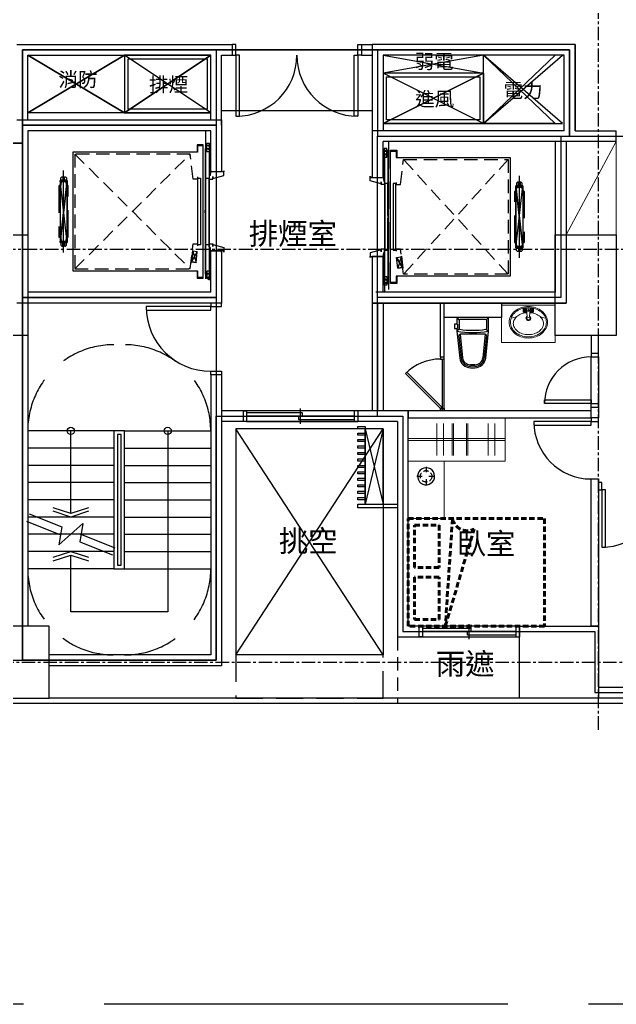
# Model space of a CAD drawing. Header units: millimetres. Extents: x -3377 to 119122, y -22007 to 15479.
# Drawn here: x 41049 to 41881, y 8278 to 9649 of the extents above; entities that cross this region are included whole.
import ezdxf
from ezdxf.enums import TextEntityAlignment as Align

# ---------------------------------------------------------------- set-up
doc = ezdxf.new("R2010")
doc.units = ezdxf.units.MM
doc.header["$LTSCALE"] = 150
doc.header["$MEASUREMENT"] = 0
for name, pattern in [('11', [0.15, 0.1, -0.05]), ('CENTER', [2, 1.25, -0.25, 0.25, -0.25]), ('CONTINOUS', [0]), ('DIVIDE2', [15.875, 6.35, -3.175, 0, -3.175, 0, -3.175]), ('DOT', [0.25, 0, -0.25]), ('HIDDEN', [0.375, 0.25, -0.125]), ('HIDDEN2', [0.1875, 0.125, -0.0625]), ('HIDDENX2', [0.75, 0.5, -0.25]), ('PHANTOM2', [31.75, 15.875, -3.175, 3.175, -3.175, 3.175, -3.175])]:
    doc.linetypes.add(name, pattern=pattern)
doc.layers.get('0').update_dxf_attribs({"plot": 0})
for name, color, linetype, plot in [('AREA', 3, 'Continuous', False), ('FUNITURE', 9, 'Continuous', False), ('S-ARCH', 252, 'Continuous', False), ('法規檢討', 3, 'Continuous', False)]:
    doc.layers.add(name, color=color, linetype=linetype, plot=plot)
for name, color, linetype in [('area3', 7, 'HIDDEN'), ('ASSLN', 8, 'Continuous'), ('BEAM', 251, 'DOT'), ('CENTER', 1, 'CENTER'), ('COL', 1, 'Continuous'), ('Duct', 1, 'Continuous'), ('FC-風管', 72, 'Continuous'), ('GRID', 5, 'CENTER'), ('HIDDEN', 2, 'HIDDEN'), ('OPEN', 4, 'Continuous'), ('OTHER', 4, 'Continuous'), ('STAIR', 4, 'Continuous'), ('STAIR3', 7, 'Continuous'), ('TEXT', 2, 'Continuous'), ('TOIL', 6, 'Continuous'), ('TOILET', 141, 'Continuous'), ('WALL', 2, 'Continuous'), ('WALL2', 3, 'Continuous'), ('機電修改', 1, 'Continuous')]:
    doc.layers.add(name, color=color, linetype=linetype)
doc.styles.add('HH', font='')
doc.styles.get('HH').set_extended_font_data('Microsoft JhengHei')

# ---------------------------------------------------------------- blocks, each defined once
blk = doc.blocks.new('A$C69764756')
at = {"color": 252}
for p, q in [((225, -325), (90, -405)), ((90, -325), (225, -405)), ((225, -325), (90, -405)), ((90, -325), (225, -405)), ((345, -325), (225, -405)), ((345, -405), (225, -325)), ((345, -325), (225, -405)), ((345, -405), (225, -325)), ((225, -325), (225, -405)), ((725, -350), (725, -325)), ((725, -350), (585, -420)), ((725, -420), (585, -350)), ((345, -405), (90, -405)), ((345, -405), (90, -405)), ((825, -420), (585, -420)), ((825, -420), (585, -420)), ((667.5, -748), (667.5, -820)), ((670, -820), (670, -748)), ((150.00051, -963.00175), (150.0005, -848.00175)), ((585, -845), (380, -845)), ((380, -1160), (585, -845)), ((585, -1160), (380, -845)), ((380, -845), (380, -1160)), ((585, -845), (585, -1160)), ((585, -1160), (380, -1160)), ((800, -1220), (120, -1220)), ((1129.99999, -1227.5), (25, -1227.5))]:
    blk.add_line(p, q, dxfattribs=at)
at = {"color": 252, "ltscale": 10}
for p, q in [((343.15, -459.5), (343.15, -447.5)), ((586.85, -467), (586.85, -455)), ((343.15, -625.5), (343.15, -637.5)), ((586.85, -633), (586.85, -655))]:
    blk.add_line(p, q, dxfattribs=at)
at = {"color": 252, "linetype": 'HIDDEN2'}
for p, q in [((155.5, -462.5), (316.5, -622.5)), ((155.5, -622.5), (316.5, -462.5)), ((759.5, -470), (613.5, -630)), ((759.5, -630), (613.5, -470))]:
    blk.add_line(p, q, dxfattribs=at)
at = {"color": 252}
for points in [[(725, -325), (585, -350)], [(585, -325), (725, -350), (585, -350)], [(825, -325), (725, -420)], [(825, -420), (725, -325)], [(725, -350), (725, -420)], [(585, -420), (825, -420)], [(585, -845), (560, -845), (560, -950), (585, -950), (585, -845), (560, -950), (560, -845), (585, -950)], [(174.79378, -954.94593), (150.00051, -963.00175), (125.20724, -954.94593)], [(174.79378, -959.94593), (150.00051, -968.00175), (125.20724, -959.94593)], [(125.20724, -1024.05757), (150.00051, -1016.00175), (174.79378, -1024.05757)], [(125.20724, -1029.05757), (150.00051, -1021.00175), (174.79378, -1029.05757)]]:
    blk.add_lwpolyline(points, dxfattribs=at)
at = {"color": 252, "linetype": 'PHANTOM2'}
for points in [[(334.5, -542.5), (334.5, -451), (326.5, -451), (326.5, -460), (153, -460), (153, -625), (326.5, -625), (326.5, -634), (334.5, -634), (334.5, -542.5)], [(595.5, -550), (595.5, -458.5), (603.5, -458.5), (603.5, -467.5), (762, -467.5), (762, -632.5), (603.5, -632.5), (603.5, -641.5), (595.5, -641.5), (595.5, -550)]]:
    blk.add_lwpolyline(points, dxfattribs=at)
at = {"color": 252, "linetype": 'DIVIDE2'}
for points in [[(325.9, -625), (325.9, -635.4), (334.5, -635.4), (334.5, -449.6), (325.9, -449.6), (325.9, -460)], [(343.97, -592.69333), (343.97, -635), (337.97, -635), (337.97, -450), (343.97, -450), (343.97, -492.30667)], [(586.03, -600.19333), (586.03, -642.5), (592.03, -642.5), (592.03, -457.5), (586.03, -457.5), (586.03, -499.80667)], [(604.1, -632.5), (604.1, -642.9), (595.5, -642.9), (595.5, -457.1), (604.1, -457.1), (604.1, -467.5)]]:
    blk.add_lwpolyline(points, dxfattribs=at)
at = {"color": 252, "ltscale": 10}
for points in [[(339.47, -459.5), (339.47, -447.5), (343.47, -447.5), (343.47, -459.5)], [(590.53, -467), (590.53, -455), (586.53, -455), (586.53, -467)], [(327, -589), (327, -496), (330.8, -496), (330.8, -589)], [(603, -596.5), (603, -503.5), (599.2, -503.5), (599.2, -596.5)], [(339.47, -625.5), (339.47, -635), (343.47, -637.5), (343.47, -625.5)], [(590.53, -633), (590.53, -645), (586.53, -645), (586.53, -633)]]:
    blk.add_lwpolyline(points, close=True, dxfattribs=at)
at = {"color": 252, "linetype": 'HIDDEN2'}
for points in [[(326.5, -494.5), (326.5, -497.5), (320.5, -497.5), (316.5, -462.5), (155.5, -462.5), (155.5, -622.5), (316.5, -622.5), (320.5, -587.5), (326.5, -587.5), (326.5, -590.5)], [(603.5, -502), (603.5, -505), (609.5, -505), (613.5, -470), (759.5, -470), (759.5, -630), (613.5, -630), (609.5, -595), (603.5, -595), (603.5, -598)], [(319.79495, -597.87701), (319.87974, -597.13182), (319.38295, -597.07529), (317.51759, -613.46951), (318.01438, -613.52604), (318.09917, -612.78085)], [(324.5575, -613.51569), (318.09917, -612.78085), (326.25328, -598.61185), (318.09917, -612.78085), (324.5575, -613.51569), (326.25328, -598.61185), (319.79495, -597.87701), (318.09917, -612.78085), (319.79495, -597.87701), (324.5575, -613.51569)], [(605.45614, -621.3895), (611.91595, -620.66787), (603.79083, -606.48223), (611.91595, -620.66787), (605.45614, -621.3895), (603.79083, -606.48223), (610.25064, -605.7606), (611.91595, -620.66787), (610.25064, -605.7606), (605.45614, -621.3895)], [(610.25064, -605.7606), (610.16738, -605.01524), (610.66429, -604.95972), (612.49613, -621.35772), (611.99922, -621.41323), (611.91595, -620.66787)]]:
    blk.add_lwpolyline(points, dxfattribs=at)
at = {"color": 252, "linetype": 'PHANTOM2'}
for points in [[(337.5, -630), (337.5, -455), (342.8, -455), (342.8, -630)], [(592.5, -637.5), (592.5, -462.5), (587.2, -462.5), (587.2, -637.5)]]:
    blk.add_lwpolyline(points, close=True, dxfattribs=at)
at = {"color": 252, "ltscale": 10}
for points in [[(345, -486), (345, -487.5), (343.8, -493.1), (342.8, -493.1), (342.8, -497.5), (347.8, -497.5), (347.8, -493.6), (347.8, -496.5), (363, -492.5), (363, -486), (363, -487.5), (360, -487.5), (360, -486), (360, -487.5), (345, -487.5)], [(585, -493.5), (585, -495), (586.2, -500.6), (587.2, -500.6), (587.2, -505), (582.2, -505), (582.2, -501.1), (582.2, -504), (567, -500), (567, -493.5), (567, -495), (570, -495), (570, -493.5), (570, -495), (585, -495)], [(135, -499.5), (145, -499.5), (135, -585.5), (145, -499.5), (135, -499.5), (135, -585.5), (145, -585.5), (145, -499.5), (145, -585.5), (135, -499.5)], [(337.2, -542.5), (337.2, -540.7), (338.3, -540.7), (338.3, -496), (342.3, -496), (342.3, -589), (338.3, -589), (338.3, -544.3), (337.2, -544.3), (337.2, -542.5)], [(592.8, -550), (592.8, -548.2), (591.7, -548.2), (591.7, -503.5), (587.7, -503.5), (587.7, -596.5), (591.7, -596.5), (591.7, -551.8), (592.8, -551.8), (592.8, -550)], [(780, -507), (770, -507), (780, -593), (770, -507), (780, -507), (780, -593), (770, -593), (770, -507), (770, -593), (780, -507)], [(345, -599), (345, -597.5), (343.8, -591.9), (342.8, -591.9), (342.8, -587.5), (347.8, -587.5), (347.8, -591.4), (347.8, -588.5), (363, -592.5), (363, -599), (363, -597.5), (360, -597.5), (360, -599), (360, -597.5), (345, -597.5)], [(585, -606.5), (585, -605), (586.2, -599.4), (587.2, -599.4), (587.2, -595), (582.2, -595), (582.2, -598.9), (582.2, -596), (567, -600), (567, -606.5), (567, -605), (570, -605), (570, -606.5), (570, -605), (585, -605)]]:
    blk.add_lwpolyline(points, dxfattribs=at)
for points in [[(144, -499.05), (136, -499.05), (136, -495.7), (137.5, -494.2), (138.9, -494.2), (138.9, -497.8, 0.4142135624), (139.1, -498), (140.9, -498, 0.4142135624), (141.1, -497.8), (141.1, -494.2), (142.5, -494.2), (144, -495.7), (144, -499.5), (136, -499.5), (136, -499.05)], [(771, -506.55), (779, -506.55), (779, -503.2), (777.5, -501.7), (776.1, -501.7), (776.1, -505.3, -0.4142135624), (775.9, -505.5), (774.1, -505.5, -0.4142135624), (773.9, -505.3), (773.9, -501.7), (772.5, -501.7), (771, -503.2), (771, -507), (779, -507), (779, -506.55)], [(144, -585.95), (136, -585.95), (136, -589.3), (137.5, -590.8), (138.9, -590.8), (138.9, -587.2, -0.4142135624), (139.1, -587), (140.9, -587, -0.4142135624), (141.1, -587.2), (141.1, -590.8), (142.5, -590.8), (144, -589.3), (144, -585.5), (136, -585.5), (136, -585.95)], [(771, -593.45), (779, -593.45), (779, -596.8), (777.5, -598.3), (776.1, -598.3), (776.1, -594.7, 0.4142135624), (775.9, -594.5), (774.1, -594.5, 0.4142135624), (773.9, -594.7), (773.9, -598.3), (772.5, -598.3), (771, -596.8), (771, -593), (779, -593), (779, -593.45)]]:
    blk.add_lwpolyline(points, format="xyb", dxfattribs=at)
for centre in [(341.67, -451), (341.67, -451), (341.67, -456), (341.67, -456), (588.33, -458.5), (588.33, -458.5), (588.33, -463.5), (588.33, -463.5), (341.67, -629), (341.67, -629), (341.67, -634), (341.67, -634), (588.33, -636.5), (588.33, -636.5), (588.33, -641.5), (588.33, -641.5)]:
    blk.add_circle(centre, 0.425, dxfattribs=at)
at = {"color": 252}
for centre in [(150.00075, -848.00176), (285.00116, -848.00175)]:
    blk.add_circle(centre, 5, dxfattribs=at)
at = {"color": 252, "linetype": 'HIDDENX2'}
for centre, start, end in [((210.00051, -848.00204), 90.00073809, 179.99986305), ((225.00067, -848.00204), 0.00013695, 89.99926191), ((210.00051, -1040), 180.00083621, 270.00333719), ((225.01692, -1040), 269.99666281, 359.99916379)]:
    blk.add_arc(centre, 120, start, end, dxfattribs=at)
at = {"layer": 'AREA', "color": 252}
for points in [[(-872.5, -77.5), (-872.5, -347.5), (-792.5, -347.5), (-792.5, -1212.5), (-237.5, -1212.5), (-237.5, -1167.5), (352.5, -1167.5), (352.5, -827.5), (612.5, -827.5), (612.5, -852.5), (612.5, -1127.5), (770, -1127.5), (880, -1127.5), (880, -1212.5), (1887.5, -1212.5), (1887.5, -892.5), (1750, -892.5), (1750, -582.5), (1887.5, -582.5), (1887.5, -77.5)], [(845, -317.5), (82.5, -317.5), (82.5, -1167.5), (352.5, -1167.5), (352.5, -827.5), (577.5, -827.5), (577.5, -437.5), (845, -437.5), (845, -317.5)]]:
    blk.add_lwpolyline(points, dxfattribs=at)
for points in [[(212.5, -92.5), (82.5, -92.5), (82.5, -7.5), (-142.5, -7.5), (-142.5, -447.5), (82.5, -447.5), (82.5, -422.5), (82.5, -317.5), (352.5, -317.5), (567.5, -317.5), (845, -317.5), (845, -437.5), (1085, -437.5), (1085, -7.5), (845, -7.5), (845, -92.5)], [(82.5, -1167.5), (352.5, -1167.5), (352.5, -835), (352.5, -827.5), (577.5, -827.5), (577.5, -662.5), (577.5, -437.5), (845, -437.5), (845, -317.5), (82.5, -317.5), (82.5, -422.5), (352.5, -422.5), (352.5, -662.5), (82.5, -662.5)], [(352.5, -422.5), (82.5, -422.5), (82.5, -317.5), (352.5, -317.5)], [(577.5, -437.5), (845, -437.5), (845, -317.5), (577.5, -317.5)], [(832.5, -662.5), (577.5, -662.5), (577.5, -437.5), (832.5, -437.5)], [(-237.5, -1212.5), (-237.5, -1167.5), (25, -1167.5), (82.5, -1167.5), (82.5, -662.5), (82.5, -447.5), (-142.5, -447.5), (-142.5, -582.5), (-792.5, -582.5), (-792.5, -1212.5), (-260, -1212.5)], [(352.5, -1167.5), (82.5, -1167.5), (82.5, -662.5), (352.5, -662.5)]]:
    blk.add_lwpolyline(points, close=True, dxfattribs=at)
at = {"layer": 'area3', "color": 252, "linetype": 'HIDDEN2'}
blk.add_line((605, -1135), (605, -1227.5), dxfattribs=at)
at = {"layer": 'ASSLN', "color": 252}
for points in [[(550, -845), (550, -842), (560, -842), (560, -845)], [(550, -854), (550, -851), (560, -851), (560, -854)], [(550, -863), (550, -860), (560, -860), (560, -863)], [(550, -872), (550, -869), (560, -869), (560, -872)], [(550, -881), (550, -878), (560, -878), (560, -881)], [(550, -890), (550, -887), (560, -887), (560, -890)], [(550, -899), (550, -896), (560, -896), (560, -899)], [(550, -908), (550, -905), (560, -905), (560, -908)], [(550, -917), (550, -914), (560, -914), (560, -917)], [(550, -926), (550, -923), (560, -923), (560, -926)], [(550, -935), (550, -932), (560, -932), (560, -935)], [(550, -944), (550, -941), (560, -941), (560, -944)]]:
    blk.add_lwpolyline(points, close=True, dxfattribs=at)
blk.add_lwpolyline([(605, -955), (550, -955), (550, -950), (605, -950)], dxfattribs=at)
at = {"layer": 'BEAM', "color": 252, "linetype": 'HIDDEN'}
for p, q in [((337.5, -430), (337.5, -655)), ((592.5, -445), (592.5, -655))]:
    blk.add_line(p, q, dxfattribs=at)
at = {"layer": 'CENTER', "color": 252}
for p, q in [((140, -599.57688), (140, -485.42312)), ((775, -607.07688), (775, -492.92312))]:
    blk.add_line(p, q, dxfattribs=at)
at = {"layer": 'COL', "color": 252}
for points in [[(5, -575), (90, -575), (90, -715), (5, -715)], [(825, -575.00316), (910, -575.00316), (910, -715), (825, -715)], [(120, -1120), (10, -1120), (10, -1220), (120, -1220)], [(775, -1120), (885, -1120), (885, -1220), (775, -1220)]]:
    blk.add_lwpolyline(points, close=True, dxfattribs=at)
at = {"layer": 'Duct', "color": 252, "linetype": 'CENTER', "ltscale": 3}
blk.add_lwpolyline([(-3248.34882, -1646.48446), (-3248.33714, -389.26289), (-3248.3549, 1198.22963), (2559.9, 1198.1), (2559.3809, -389.35039), (2558.9663, -1646.48446), (-422.8204, -1646.48157)], close=True, dxfattribs=at)
blk.add_lwpolyline([(-3248.34882, -1646.48446), (-3248.33714, -389.26289), (-3248.3549, 1198.22963), (2559.9, 1198.1), (2559.3809, -389.35039), (2558.9663, -1646.48446), (-422.8204, -1646.48157)], close=True, dxfattribs=at)
blk.add_lwpolyline([(-3248.34882, -1646.48446), (-3248.33714, -389.26289), (-3248.3549, 1198.22963), (2559.9, 1198.1), (2559.3809, -389.35039), (2558.9663, -1646.48446), (-422.8204, -1646.48157)], close=True, dxfattribs=at)
at = {"layer": 'FC-風管', "color": 252, "elevation": 1.07354}
blk.add_lwpolyline([(230, -330), (340, -330), (340, -400), (230, -400)], close=True, dxfattribs=at)
at = {"layer": 'FC-風管', "color": 252}
blk.add_lwpolyline([(590, -415), (590, -355), (720, -355), (720, -415), (589.86584, -415)], dxfattribs=at)
at = {"layer": 'FUNITURE', "color": 252}
blk.add_line((570, -402.5), (360, -402.5), dxfattribs=at)
at = {"layer": 'FUNITURE', "color": 252, "lineweight": 13, "ltscale": 0.5}
for p, q in [((659.9925, -837.92347), (659.9925, -882.07653)), ((669.14398, -837.92347), (669.14398, -882.07653)), ((681.13045, -882.07653), (681.13045, -837.92347)), ((683.17594, -837.92347), (683.17594, -882.07653)), ((701.13045, -882.07653), (701.13045, -837.92347)), ((703.17594, -837.92347), (703.17594, -882.07653)), ((731.68607, -837.92347), (731.68607, -882.07653)), ((740.83756, -837.92347), (740.83756, -882.07653))]:
    blk.add_line(p, q, dxfattribs=at)
at = {"layer": 'FUNITURE', "color": 252, "lineweight": 5, "ltscale": 0.5}
for p, q in [((755, -858.50001), (620, -858.50001)), ((755, -861.50001), (620, -861.50001))]:
    blk.add_line(p, q, dxfattribs=at)
at = {"layer": 'FUNITURE', "color": 252, "linetype": '11', "ltscale": 0.5}
for p, q in [((644.99999, -898.216), (645.00001, -907.27661)), ((644.99999, -898.216), (645.00001, -907.27661)), ((631.94051, -911.27657), (641.00002, -911.27659)), ((645.00003, -915.27661), (645.00005, -924.33722)), ((645.00003, -915.27661), (645.00005, -924.33722)), ((649.00004, -911.27667), (658.05955, -911.27665)), ((649.00004, -911.27667), (658.05955, -911.27665))]:
    blk.add_line(p, q, dxfattribs=at)
at = {"layer": 'FUNITURE', "color": 252, "linetype": '11', "lineweight": 50, "ltscale": 0.5}
for p, q in [((681.78551, -970.375), (671.78551, -1120)), ((671.78551, -1120), (711.78551, -985))]:
    blk.add_line(p, q, dxfattribs=at)
at = {"layer": 'FUNITURE', "color": 252, "lineweight": 5, "ltscale": 0.5}
for points in [[(910, -445), (910, -575.00316), (840, -575.00316), (840, -445), (910, -445), (840, -575.00316)], [(620, -970), (620, -890), (670, -890), (670, -970), (620, -970), (620, -970)]]:
    blk.add_lwpolyline(points, dxfattribs=at)
blk.add_lwpolyline([(620, -890), (755, -890), (755, -830), (620, -830)], close=True, dxfattribs=at)
at = {"layer": 'FUNITURE', "color": 252, "linetype": '11', "ltscale": 0.5}
blk.add_lwpolyline([(645.01035, -899.41365), (642.07308, -899.78294), (639.31828, -900.86735), (636.91724, -902.59967), (635.01989, -904.87215), (633.74333, -907.54368), (633.16758, -910.44784), (633.32815, -913.40416), (634.21511, -916.22896), (635.77336, -918.74631), (637.90608, -920.79991), (640.48041, -922.26198), (643.33641, -923.04166), (646.29657, -923.09029), (649.17673, -922.40508), (651.79752, -921.02852), (653.99664, -919.04627), (655.63679, -916.58155), (656.61623, -913.78755), (656.8743, -910.83819), (656.39421, -907.91667), (655.20661, -905.20467), (653.38468, -902.87083), (651.04236, -901.06044), (648.32476, -899.88581), (645.40099, -899.42013), (645.01035, -899.41365)], close=True, dxfattribs=at)
at = {"layer": 'FUNITURE', "color": 252, "linetype": '11', "lineweight": 50, "ltscale": 0.5}
blk.add_lwpolyline([(620, -1120), (620, -970), (810, -970), (810, -1120), (620, -1120)], dxfattribs=at)
for points in [[(628.98535, -979.16286), (663.38352, -979.16286), (663.38352, -1038.33714), (628.98535, -1038.33714)], [(628.98535, -1110.83714), (663.38352, -1110.83714), (663.38352, -1051.66286), (628.98535, -1051.66286)]]:
    blk.add_lwpolyline(points, close=True, dxfattribs=at)
at = {"layer": 'FUNITURE', "color": 252, "linetype": '11', "ltscale": 0.5}
blk.add_circle((645.00002, -911.27661), 8, dxfattribs=at)
at = {"layer": 'FUNITURE', "color": 252, "linetype": '11', "lineweight": 50, "ltscale": 0.5}
blk.add_arc((702.60761, -965.74474), 21.33071, 192.53700959, 295.48452247, dxfattribs=at)
at = {"layer": 'GRID', "color": 252, "ltscale": 0.1}
for p, q in [((885, -1264.17596), (885, 1406.15945)), ((-1355.7411, -595), (2435.98217, -595)), ((-1388.2411, -1170), (2403.48217, -1170))]:
    blk.add_line(p, q, dxfattribs=at)
at = {"layer": 'HIDDEN', "color": 252}
for points in [[(133.5, -507), (133.5, -578, 0.4142135624), (134, -578.5), (135.44751, -578.5, -0.3853135861), (135.94503, -578.95025), (136.40498, -583.54975, 0.3853135861), (136.90249, -584), (143.09751, -584, 0.3853135861), (143.59503, -583.54975), (144.05498, -578.95025, -0.3853135861), (144.55249, -578.5), (146, -578.5, 0.4142135624), (146.5, -578), (146.5, -507, 0.4142135624), (146, -506.5), (144.55249, -506.5, -0.3853135861), (144.05498, -506.04975), (143.59503, -501.45025, 0.3853135861), (143.09751, -501), (136.90249, -501, 0.3853135861), (136.40498, -501.45025), (135.94503, -506.04975, -0.3853135861), (135.44751, -506.5), (134, -506.5, 0.4142135624), (133.5, -507, 1)], [(781.5, -514.5), (781.5, -585.5, -0.4142135624), (781, -586), (779.55249, -586, 0.3853135861), (779.05497, -586.45025), (778.59502, -591.04975, -0.3853135861), (778.09751, -591.5), (771.90249, -591.5, -0.3853135861), (771.40497, -591.04975), (770.94502, -586.45025, 0.3853135861), (770.44751, -586), (769, -586, -0.4142135624), (768.5, -585.5), (768.5, -514.5, -0.4142135624), (769, -514), (770.44751, -514, 0.3853135861), (770.94502, -513.54975), (771.40497, -508.95025, -0.3853135861), (771.90249, -508.5), (778.09751, -508.5, -0.3853135861), (778.59502, -508.95025), (779.05497, -513.54975, 0.3853135861), (779.55249, -514), (781, -514, -0.4142135624), (781.5, -514.5, -1)]]:
    blk.add_lwpolyline(points, format="xyb", dxfattribs=at)
at = {"layer": 'OPEN', "color": 252, "linetype": 'Continuous'}
for p, q in [((380, -310), (375, -310)), ((380, -325), (380, -310)), ((550, -325), (550, -310)), ((550, -310), (555, -310)), ((375, -325), (380, -325)), ((380, -325), (380, -410)), ((385, -325), (380, -325)), ((385, -410), (385, -325)), ((545, -410), (545, -325)), ((545, -325), (550, -325)), ((555, -325), (550, -325)), ((550, -325), (550, -410)), ((380, -410), (385, -410)), ((550, -410), (545, -410)), ((345, -670), (345, -675)), ((360, -675), (360, -670)), ((345, -675), (255, -675)), ((255, -675), (255, -680)), ((255, -680), (345, -680)), ((345, -675), (360, -675)), ((345, -680), (345, -675)), ((875, -740), (875, -745)), ((885, -745), (885, -740)), ((665, -745), (665, -748)), ((665, -748), (670, -748)), ((670, -748), (670, -745)), ((875, -745), (885, -745)), ((875, -810), (875, -745)), ((885, -745), (885, -810)), ((345, -770), (345, -765)), ((345, -765), (360, -765)), ((360, -765), (360, -770)), ((616.20963, -768.20963), (618.33095, -766.08831)), ((618.33095, -766.08831), (667.12132, -814.87868)), ((665, -817), (616.20963, -768.20963)), ((810, -810), (810, -805)), ((810, -805), (875, -805)), ((875, -805), (875, -810)), ((667.12132, -814.87868), (665, -817)), ((665, -820), (665, -817)), ((665, -817), (670, -817)), ((670, -817), (670, -820)), ((875, -810), (810, -810)), ((875, -815), (875, -810)), ((875, -810), (885, -810)), ((885, -810), (885, -815)), ((875, -835), (795, -835)), ((795, -835), (795, -840)), ((875, -830), (875, -835)), ((875, -835), (885, -835)), ((875, -840), (875, -835)), ((885, -835), (885, -830)), ((795, -840), (875, -840)), ((875, -920), (875, -915)), ((875, -915), (885, -915)), ((885, -915), (885, -920)), ((890, -920), (885, -920)), ((885, -930), (890, -930)), ((890, -930), (890, -920)), ((890, -930), (890, -1010)), ((895, -930), (890, -930)), ((895, -1010), (895, -930)), ((890, -1010), (895, -1010)), ((635, -1120, 1.07354), (640, -1120, 1.07354)), ((640, -1120, 1.07354), (640, -1135, 1.07354)), ((770, -1120, 1.07354), (640, -1120, 1.07354)), ((640, -1122.5, 1.07354), (707.5, -1122.5, 1.07354)), ((705, -1138, 1.07354), (705, -1117, 1.07354)), ((707.5, -1122.5, 1.07354), (707.5, -1127.5, 1.07354)), ((775, -1120, 1.07354), (770, -1120, 1.07354)), ((770, -1120, 1.07354), (770, -1135, 1.07354)), ((640, -1135, 1.07354), (635, -1135, 1.07354)), ((770, -1127.5, 1.07354), (640, -1127.5, 1.07354)), ((640, -1135, 1.07354), (770, -1135, 1.07354)), ((702.5, -1132.5, 1.07354), (702.5, -1127.5, 1.07354)), ((770, -1132.5, 1.07354), (702.5, -1132.5, 1.07354)), ((770, -1135, 1.07354), (775, -1135, 1.07354))]:
    blk.add_line(p, q, dxfattribs=at)
at = {"layer": 'OPEN', "color": 252}
for p, q in [((665, -745), (665, -670)), ((670, -745), (670, -670)), ((665, -744.99999), (670, -744.99999))]:
    blk.add_line(p, q, dxfattribs=at)
at = {"layer": 'OPEN', "color": 252, "linetype": 'Continuous', "lineweight": -2}
for p, q in [((390, -820, 1.07354), (395, -820, 1.07354)), ((395, -820, 1.07354), (395, -835, 1.07354)), ((545, -820, 1.07354), (395, -820, 1.07354)), ((395, -822.5, 1.07354), (472.5, -822.5, 1.07354)), ((470, -838, 1.07354), (470, -817, 1.07354)), ((472.5, -822.5, 1.07354), (472.5, -827.5, 1.07354)), ((550, -820, 1.07354), (545, -820, 1.07354)), ((545, -820, 1.07354), (545, -835, 1.07354)), ((395, -835, 1.07354), (390, -835, 1.07354)), ((545, -827.5, 1.07354), (395, -827.5, 1.07354)), ((395, -835, 1.07354), (545, -835, 1.07354)), ((467.5, -832.5, 1.07354), (467.5, -827.5, 1.07354)), ((545, -832.5, 1.07354), (467.5, -832.5, 1.07354)), ((545, -835, 1.07354), (550, -835, 1.07354))]:
    blk.add_line(p, q, dxfattribs=at)
at = {"layer": 'OPEN', "color": 252, "linetype": 'Continuous'}
for centre, radius, start, end in [((380, -325), 85, 270, 0), ((550, -325), 85, 180, 270), ((345, -675), 90, 180, 270), ((665, -817), 69, 90, 135), ((875, -810), 65, 90, 180), ((875, -835), 80, 180, 270), ((890, -930), 80, 270, 0)]:
    blk.add_arc(centre, radius, start, end, dxfattribs=at)
at = {"layer": 'OTHER', "color": 252}
for p, q in [((88.14354, -973.64482), (135.72517, -992.67747)), ((211.85746, -1011.35937), (164.27584, -992.32672))]:
    blk.add_line(p, q, dxfattribs=at)
blk.add_lwpolyline([(91.85746, -963.35937), (137.35001, -981.55639), (133.28793, -1006.85738), (166.71309, -977.14612), (162.651, -1002.44711), (208.14355, -1020.64414)], dxfattribs=at)
at = {"layer": 'STAIR', "color": 252, "linetype": 'CONTINOUS'}
for p, q in [((210.00051, -848.00175), (90.00051, -848.00175)), ((210.00026, -848.00175), (210.00026, -959.02449)), ((225.00092, -848.00175), (210.00026, -848.00175)), ((225.00117, -1040.00175), (225.00092, -848.00175)), ((225.00117, -848.00175), (345.00117, -848.00175)), ((215.00026, -853.00175), (215.00026, -960.29013)), ((220.00092, -853.00175), (215.00026, -853.00175)), ((220.00117, -1035.00175), (220.00092, -853.00175)), ((210.00051, -872.00175), (90.00051, -872.00175)), ((225.00117, -872.00175), (345.00117, -872.00175)), ((210.00051, -896.00175), (90.00051, -896.00175)), ((225.00117, -896.00175), (345.00117, -896.00175)), ((210.00051, -920.00175), (90.00051, -920.00175)), ((225.00117, -920.00175), (345.00117, -920.00175)), ((210.00051, -944.00175), (90.00051, -944.00175)), ((225.00117, -944.00175), (345.00117, -944.00175)), ((210.00026, -959.02449), (210.00051, -1040.00175)), ((210.00051, -968.00175), (90.00051, -968.00175)), ((210.00051, -968.00175), (90.00051, -968.00175)), ((215.00026, -960.29013), (215.00051, -1035.00175)), ((225.00117, -968.00175), (345.00117, -968.00175)), ((225.00117, -968.00175), (345.00117, -968.00175)), ((210.00051, -992.00175), (90.00051, -992.00175)), ((225.00117, -992.00175), (345.00118, -992.00175)), ((210.00051, -1016.00175), (90.00051, -1016.00175)), ((210.00051, -1016.00175), (90.00051, -1016.00175)), ((225.00117, -1016.00175), (345.00119, -1016.00175)), ((225.00117, -1016.00175), (345.00119, -1016.00175)), ((210.00051, -1040.00175), (90.00051, -1040.00175)), ((210.00051, -1040.00175), (225.00117, -1040.00175)), ((215.00051, -1035.00175), (220.00117, -1035.00175)), ((225.00117, -1040.00175), (345.00119, -1040.00175))]:
    blk.add_line(p, q, dxfattribs=at)
at = {"layer": 'STAIR3', "color": 252}
for p, q in [((285.00092, -848.00175), (285.00092, -1100.0016)), ((150.00026, -1100.0016), (150.00026, -1021.00183)), ((285.00092, -1100.0016), (150.00026, -1100.0016))]:
    blk.add_line(p, q, dxfattribs=at)
at = {"layer": 'TOIL', "color": 252}
for p, q in [((691.29289, -693.29276), (688.58579, -690.58565)), ((691, -693.99986), (691, -705.6189)), ((728, -692.99986), (692, -692.99986)), ((728.70711, -693.29276), (731.41421, -690.58565)), ((729, -693.99986), (729, -705.6189)), ((688.63627, -699.36601), (688, -699.36601)), ((688.63627, -705.36601), (688, -705.36601)), ((691.24087, -706.26985), (688, -708.99986)), ((688.63627, -699.36601), (688.63627, -705.36601)), ((688.63627, -705.36601), (688.63627, -705.36601)), ((688.63627, -705.36601), (688.63627, -705.36601)), ((688.63627, -705.36601), (688.63627, -705.36601)), ((688.63627, -705.36601), (688.63627, -705.36601)), ((728.75913, -706.26985), (732, -708.99986)), ((690.71811, -715.71209), (693.94664, -746.36171)), ((692.49759, -713.51358), (695.93563, -746.15219)), ((727.2929, -713.50257), (692.7071, -713.50257)), ((727.50241, -713.51358), (724.06437, -746.15219)), ((729.28189, -715.71209), (726.05336, -746.36171)), ((713.12489, -755.99986), (706.87511, -755.99986)), ((713.12489, -757.99986), (706.87511, -757.99986))]:
    blk.add_line(p, q, dxfattribs=at)
blk.add_lwpolyline([(750, -669.99987), (750, -689.99987), (670, -689.99986)], dxfattribs=at)
at = {"layer": 'TOIL', "color": 252, "elevation": 0}
blk.add_lwpolyline([(688, -699.36601), (684.63627, -699.36601), (684.63627, -705.36601), (688, -705.36601), (688, -708.99986), (691.95764, -746.57122, 0.3837981074), (706.87511, -759.99986), (713.12489, -759.99986, 0.3837981074), (728.04236, -746.57122), (732, -708.99986), (732, -691.99986, 0.4142135624), (730, -689.99986), (690, -689.99986, 0.4142135624), (688, -691.99986)], format="xyb", close=True, dxfattribs=at)
at = {"layer": 'TOIL', "color": 252}
for centre, radius, start, end in [((692, -693.99986), 1, 90, 180), ((728, -693.99986), 1, 0, 90), ((710, -588.99986), 122, 259.61114218, 280.38885782), ((692, -705.6189), 1, 180, 261.22571035), ((710, -588.99986), 119, 261.22571035, 278.77428965), ((728, -705.6189), 1, 278.77428965, 0), ((692.7071, -715.50257), 2, 90, 186.01316932), ((727.2929, -715.50257), 2, 353.98683068, 90), ((706.87511, -744.99986), 13, 186.01316932, 270), ((706.87511, -744.99986), 11, 186.01316932, 270), ((713.12489, -744.99986), 11, 270, 353.98683068), ((713.12489, -744.99986), 13, 270, 353.98683068)]:
    blk.add_arc(centre, radius, start, end, dxfattribs=at)
at = {"layer": 'TOILET', "color": 252, "lineweight": 13}
for p, q in [((825, -670), (750, -669.99987)), ((750, -669.99987), (750, -724.99987)), ((825, -670), (825, -724.99987)), ((749.99999, -672.99987), (825, -673)), ((780.34061, -678.11381), (780.3406, -682.88669)), ((780.3406, -682.88669), (785.48636, -682.8867)), ((780.34061, -678.11381), (794.65924, -678.11384)), ((780.34061, -680.50025), (785.11348, -680.50026)), ((784.41451, -682.18772), (781.03958, -678.81278)), ((781.03958, -682.18772), (784.41452, -678.81279)), ((782.72705, -678.11382), (782.72704, -682.88669)), ((785.94461, -688.75248), (785.11349, -678.11382)), ((789.0552, -688.75249), (789.88636, -678.11383)), ((789.51348, -682.8867), (794.65923, -682.88671)), ((789.88636, -680.50027), (794.65924, -680.50028)), ((790.58533, -682.18773), (793.96027, -678.81281)), ((793.96026, -682.18774), (790.58534, -678.8128)), ((792.2728, -678.11383), (792.27279, -682.88671)), ((794.65924, -678.11384), (794.65923, -682.88671)), ((763.4183, -691.00055), (771.12498, -689.09141)), ((803.87484, -689.09147), (811.58151, -691.00063)), ((750, -724.99987), (824.9999, -725))]:
    blk.add_line(p, q, dxfattribs=at)
for centre, radius in [((782.72705, -680.50025), 2.38644), ((787.4999, -680.50026), 0.95458), ((792.2728, -680.50027), 2.38644)]:
    blk.add_circle(centre, radius, dxfattribs=at)
for centre, radius, start, end in [((783.06701, -698.81507), 22.79166, 129.40051516, 153.23996129), ((783.06702, -698.81507), 21.16889, 129.4005153, 153.23996143), ((785.75201, -702.08375), 27.02173, 108.7906193, 129.40055236), ((785.75201, -702.08374), 25.39895, 108.790613, 129.40054606), ((785.50094, -705.50718), 21.84864, 106.76458557, 126.02731698), ((787.49988, -707.22091), 32.4481, 89.99991124, 108.79058558), ((787.49988, -707.2209), 30.82531, 89.99991368, 108.79058802), ((787.49988, -712.14281), 28.77883, 93.92705423, 106.76459596), ((787.49987, -707.22091), 32.4481, 71.2092088, 89.99988324), ((787.49987, -707.22091), 30.82532, 71.20920725, 89.99988159), ((787.49985, -712.14281), 28.77883, 73.23519842, 86.07274015), ((789.49882, -705.50718), 21.84864, 53.9724774, 73.23520881), ((789.24776, -702.08375), 25.39894, 50.59924539, 71.20917845), ((789.24776, -702.08375), 27.02173, 50.59924202, 71.20917508), ((791.93276, -698.81509), 21.16889, 26.75983783, 50.59928397), ((791.93276, -698.81508), 22.79166, 26.75983309, 50.59927922), ((778.92827, -696.72803), 18.15639, 153.23991205, 179.99989718), ((778.92827, -696.72803), 18.15639, 179.99989718, 206.75988384), ((778.92818, -696.72803), 16.53362, 153.23991239, 179.99989718), ((778.92817, -696.72803), 16.53361, 179.99989718, 206.75988365), ((777.76333, -698.63717), 11.2641, 150.33645145, 179.99993373), ((777.76333, -698.63718), 11.26409, 179.99986306, 209.66334536), ((782.44285, -701.30235), 16.64936, 126.02722595, 150.33654541), ((787.4999, -691.00059), 3.34101, 118.77822119, 61.22157319), ((787.4999, -691.00059), 2.38644, 129.07274519, 50.92704919), ((787.49991, -688.75249), 1.55529, 179.99989719, 359.99989719), ((792.55692, -701.30237), 16.64937, 29.66325478, 53.97257424), ((797.23645, -698.63722), 11.26409, 330.33645819, 359.99994047), ((797.23645, -698.6372), 11.2641, 359.99985147, 29.66333377), ((796.07161, -696.72806), 16.53361, 333.23991769, 359.99989718), ((796.07161, -696.72806), 16.53361, 359.9998972, 26.75987504), ((796.07161, -696.72806), 18.15639, 333.23991054, 359.99989718), ((796.07161, -696.72806), 18.15639, 359.99989718, 26.75988233), ((783.06702, -694.641), 22.79166, 206.75982946, 230.59927559), ((783.06703, -694.641), 21.16889, 206.75983295, 230.59927908), ((782.44286, -695.97202), 16.64936, 209.66324897, 233.97256843), ((785.75203, -691.37234), 27.02172, 230.59924696, 251.20918002), ((785.75202, -691.37234), 25.39895, 230.59924832, 251.20918138), ((785.50096, -691.7672), 21.84864, 233.9724774, 253.23520881), ((787.4999, -685.13181), 28.77859, 253.23513056, 269.9999319), ((787.49993, -685.13181), 28.77859, 269.99986252, 286.76466382), ((789.49884, -691.76721), 21.84864, 286.76458557, 306.02731698), ((789.24778, -691.37234), 25.39894, 288.79061593, 309.40054899), ((789.24778, -691.37234), 27.02172, 288.79061436, 309.40054742), ((792.55693, -695.97204), 16.64937, 306.02722014, 330.3365396), ((791.93277, -694.64101), 21.16889, 309.40051041, 333.23995655), ((791.93277, -694.64102), 22.79166, 309.40051879, 333.23996492), ((787.49992, -686.23518), 32.4481, 251.20920371, 269.99987812), ((787.49992, -686.23518), 30.82531, 251.209201, 269.9998754), ((787.4999, -686.23518), 32.4481, 269.99991633, 288.79059067), ((787.4999, -686.23518), 30.82532, 269.99991815, 288.7905925)]:
    blk.add_arc(centre, radius, start, end, dxfattribs=at)
at = {"layer": 'WALL', "color": 252}
for p, q in [((75, -310), (375, -310)), ((375, -310), (375, -325)), ((555, -310), (555, -325)), ((555, -310), (570, -310)), ((852.5, -310), (852.5, -430)), ((90, -415), (90, -325)), ((90, -325), (345, -325)), ((345, -415), (345, -325)), ((360, -422.5), (360, -325)), ((360, -325), (375, -325)), ((555, -325), (570, -325)), ((75, -415), (360, -415)), ((360, -415), (360, -487.5)), ((345, -430), (90, -430)), ((90, -430), (90, -655)), ((345, -487.5), (345, -430)), ((837.5, -430), (570, -430)), ((852.5, -430), (910, -430)), ((910, -445), (910, -430)), ((825, -445), (585, -445)), ((585, -446), (585, -445)), ((585, -446), (585, -445)), ((585, -446), (585, -445)), ((585, -495), (585, -446)), ((910, -445), (817.5, -445)), ((825, -445), (825, -655)), ((840, -445), (840, -670)), ((360, -487.5), (345, -487.5)), ((570, -495), (585, -495)), ((345, -597.5), (360, -597.5)), ((345, -655), (345, -597.5)), ((360, -597.5), (360, -670)), ((570, -605), (570, -670)), ((585, -605), (570, -605)), ((585, -655), (585, -605)), ((90, -652.5), (90, -1120)), ((345, -655), (90, -655)), ((825, -655), (585, -655)), ((586, -655), (585, -655)), ((360, -670), (75, -670)), ((345, -670), (345, -670)), ((360, -670), (345, -670)), ((360, -670), (360, -670)), ((570, -670), (840, -670)), ((840, -670), (570, -670)), ((570, -670), (570, -820)), ((577.5, -670), (577.5, -820)), ((585, -670), (585, -820)), ((360, -770), (345, -770)), ((345, -770), (345, -1160)), ((360, -770), (360, -1175)), ((620, -820), (360, -820)), ((390, -820, 1.07354), (390, -835, 1.07354)), ((550, -820, 1.07354), (550, -835, 1.07354)), ((620, -1120), (620, -820)), ((605, -835), (360, -835)), ((605, -835), (605, -1135)), ((775, -1120), (620, -1120)), ((635, -1120, 1.07354), (635, -1135, 1.07354)), ((775, -1135, 1.07354), (775, -1120, 1.07354)), ((775, -1120, 1.07354), (775, -1135, 1.07354)), ((605, -1135), (775, -1135)), ((345, -1160), (120, -1160)), ((360, -1175), (120, -1175)), ((885, -1205), (1230, -1205)), ((1230, -1220), (885, -1220))]:
    blk.add_line(p, q, dxfattribs=at)
for points in [[(852.5, -430), (852.5, -310), (570, -310), (570, -495)], [(837.5, -430), (837.5, -325), (585, -325), (585, -430)]]:
    blk.add_lwpolyline(points, dxfattribs=at)
at = {"layer": 'WALL2', "color": 252}
for points in [[(875, -740), (885, -740), (885, -715), (875, -715)], [(875, -820), (620, -820), (620, -830), (875, -830)], [(875, -815), (885, -815), (885, -830), (875, -830)], [(885, -1120), (875, -1120), (875, -915), (885, -915)]]:
    blk.add_lwpolyline(points, close=True, dxfattribs=at)
at = {"layer": '機電修改', "color": 252}
for p, q in [((90, -405, 1.07354), (225, -325, 1.07354)), ((225, -405, 1.07354), (90, -325, 1.07354)), ((225, -405, 1.07354), (345, -325, 1.07354)), ((345, -405, 1.07354), (225, -325, 1.07354)), ((725, -325, 1.07354), (585, -350)), ((585, -325, 1.07354), (725, -350)), ((725, -420), (835, -325, 1.07354)), ((835, -420, 1.07354), (725, -325, 1.07354)), ((585, -420), (725, -350)), ((725, -420), (585, -350)), ((725, -420), (835, -420, 1.07354)), ((825, -655, 1.07354), (575, -655, 1.07354))]:
    blk.add_line(p, q, dxfattribs=at)
at = {"layer": '機電修改', "color": 252, "elevation": 1.07354}
blk.add_lwpolyline([(225, -405), (345, -405), (345, -325), (225, -325)], close=True, dxfattribs=at)
at = {"layer": '機電修改', "color": 252}
blk.add_lwpolyline([(585, -420), (725, -420), (725, -350), (585, -350)], dxfattribs=at)
at = {"layer": '法規檢討', "color": 252, "linetype": 'HIDDEN'}
blk.add_lwpolyline([(585, -1160), (380, -1160), (380, -1220), (585, -1220)], close=True, dxfattribs=at)
at = {"layer": 'TEXT', "color": 252, "style": 'HH'}
for s, p in [('弱電', (628.96055, -343.61578)), ('消防', (132.63156, -368.65171)), ('消防', (132.63156, -368.65171)), ('排煙', (258.96405, -375.71)), ('排煙', (258.96405, -375.71)), ('電力', (752.86413, -384.05909)), ('進風', (629.63039, -395.81912))]:
    blk.add_text(s, height=20, dxfattribs=at).set_placement(p)
for s, p in [('排煙室', (459.45221, -588.50434)), ('挑空', (480.78967, -1016.1964)), ('臥室', (728.57686, -1020.12258)), ('雨遮', (699.39746, -1187.34187))]:
    blk.add_text(s, height=30, dxfattribs=at).set_placement(p, align=Align.CENTER)
blk = doc.blocks.new('2021-1102')
blk.add_blockref('A$C69764756', (28860.3, -5596))

msp = doc.modelspace()

# ---------------------------------------------------------------- block references
at = {"layer": 'S-ARCH'}
msp.add_blockref('2021-1102', (12110.4, 15520.27), dxfattribs=at)

doc.saveas('drawing.dxf')
